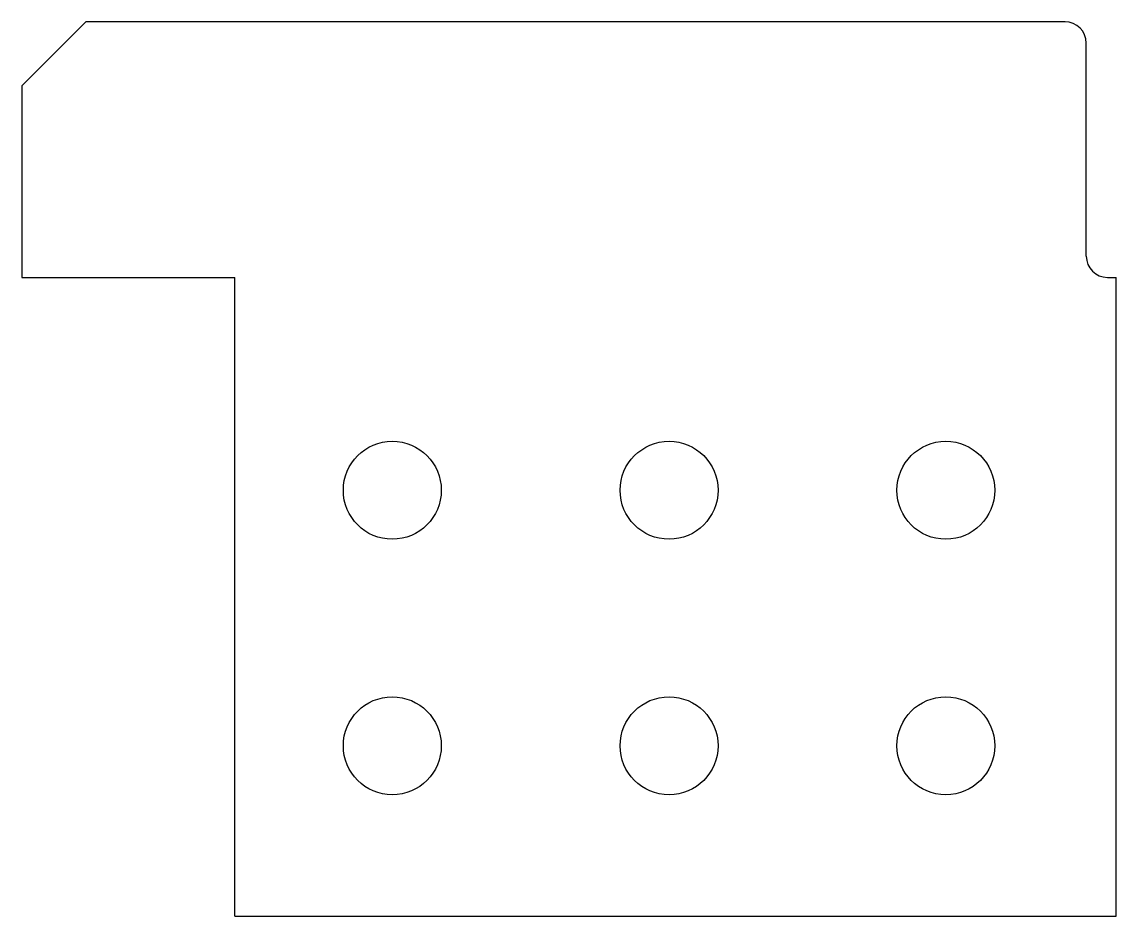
# Model space of a CAD drawing. Header units: millimetres. Extents: x 1863 to 2120, y 1713 to 1923.
import ezdxf

# ---------------------------------------------------------------- set-up
doc = ezdxf.new("R2010")
doc.units = ezdxf.units.MM

msp = doc.modelspace()

# ---------------------------------------------------------------- linework, layer by layer
for p, q in [((1862.74, 1908.09), (1877.74, 1923.09)), ((2107.74, 1923.09), (1877.74, 1923.09)), ((2112.74, 1868.09), (2112.74, 1918.09)), ((1862.74, 1908.09), (1862.74, 1863.09)), ((1862.74, 1863.09), (1912.74, 1863.09)), ((1912.74, 1713.09), (1912.74, 1863.09)), ((2117.74, 1863.09), (2119.74, 1863.09)), ((2119.74, 1713.09), (2119.74, 1863.09)), ((1912.74, 1713.09), (2119.74, 1713.09))]:
    msp.add_line(p, q)
for centre in [(1949.74, 1813.09), (2014.74, 1813.09), (2079.74, 1813.09), (1949.74, 1753.09), (2014.74, 1753.09), (2079.74, 1753.09)]:
    msp.add_circle(centre, 11.5)
for centre, start, end in [((2107.74, 1918.09), 0, 90), ((2117.74, 1868.09), 180, 270)]:
    msp.add_arc(centre, 5, start, end)

doc.saveas('drawing.dxf')
